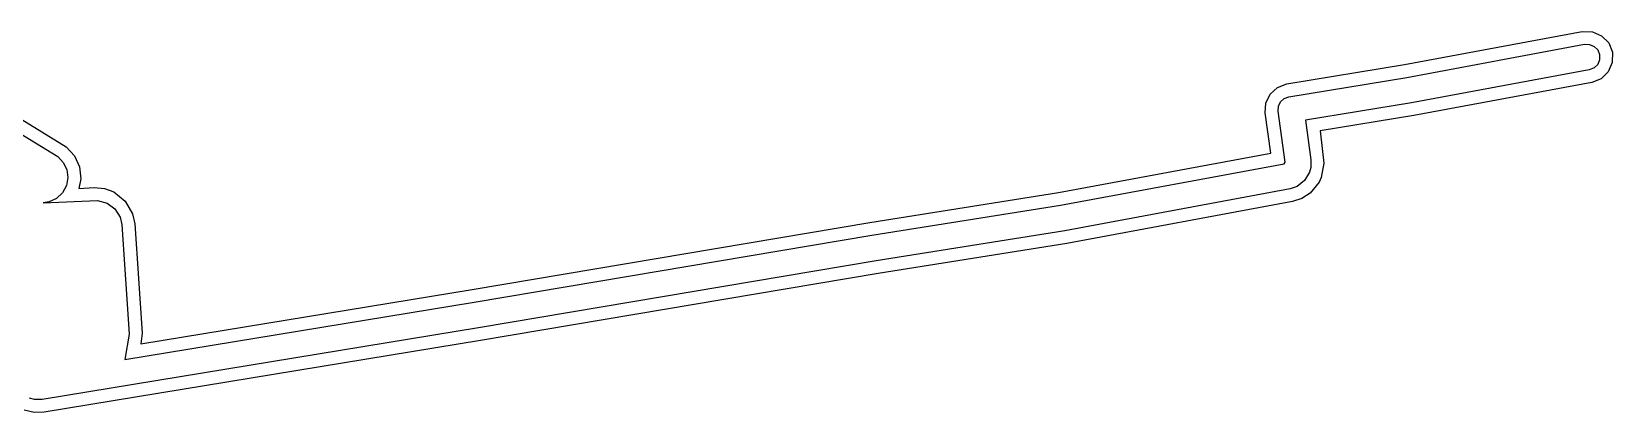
# Model space of a CAD drawing. Header units: metres. Extents: x -3943 to -3664, y 4962 to 6622.
# Drawn here: x -3786.5 to -3664.3, y 6202.9 to 6232.3 of the extents above; entities that cross this region are included whole.
import ezdxf

# ---------------------------------------------------------------- set-up
doc = ezdxf.new("R2010")
doc.units = ezdxf.units.M
doc.layers.add('AI_GREENING_EXCLUSIONS', color=1, linetype='Continuous')

msp = doc.modelspace()

# ---------------------------------------------------------------- linework, layer by layer
at = {"layer": 'AI_GREENING_EXCLUSIONS'}
for points in [[(-3793.23, 6229.21), (-3783.79, 6223.42), (-3783.15, 6222.72), (-3782.77, 6221.87), (-3782.67, 6220.94), (-3782.81, 6220.21), (-3781.62, 6220.27), (-3780.84, 6220.19), (-3780.12, 6219.93), (-3779.23, 6219.23), (-3778.66, 6218.24), (-3778.49, 6217.47), (-3777.93, 6209.02), (-3778.01, 6208.18), (-3752.42, 6212.38), (-3721.67, 6217.57), (-3707.1, 6219.89), (-3690.68, 6222.94), (-3691.1, 6226.04), (-3691.06, 6226.8), (-3690.73, 6227.5), (-3690.16, 6228.02), (-3689.44, 6228.28), (-3680.33, 6229.78), (-3666.6, 6232.33), (-3665.82, 6232.32), (-3665.11, 6232.01), (-3664.56, 6231.45), (-3664.27, 6230.73), (-3664.28, 6229.95), (-3664.59, 6229.23), (-3665.15, 6228.69), (-3665.87, 6228.4), (-3679.62, 6225.84), (-3686.87, 6224.65), (-3686.57, 6222.16), (-3686.78, 6221.04), (-3686.94, 6220.7), (-3687.64, 6219.84), (-3688.28, 6219.43), (-3689.01, 6219.19), (-3706.45, 6215.94), (-3721.02, 6213.62), (-3751.76, 6208.44), (-3785.49, 6202.9), (-3786.28, 6202.89), (-3787.04, 6203.07)], [(-3793.77, 6228.37), (-3784.45, 6222.67), (-3784.02, 6222.22), (-3783.75, 6221.66), (-3783.67, 6221.04), (-3783.78, 6220.42), (-3784.09, 6219.86), (-3784.54, 6219.44), (-3785.1, 6219.17), (-3785.57, 6219.09), (-3781.38, 6219.26), (-3780.63, 6219.07), (-3780.03, 6218.62), (-3779.63, 6217.98), (-3779.49, 6217.41), (-3778.92, 6208.95), (-3779.25, 6206.97), (-3752.25, 6211.4), (-3721.51, 6216.58), (-3706.93, 6218.9), (-3689.65, 6222.12), (-3689.57, 6222.23), (-3690.11, 6226.17), (-3690.09, 6226.56), (-3689.92, 6226.9), (-3689.64, 6227.16), (-3689.28, 6227.3), (-3680.16, 6228.79), (-3666.42, 6231.35), (-3666.03, 6231.34), (-3665.67, 6231.19), (-3665.4, 6230.91), (-3665.26, 6230.55), (-3665.26, 6230.16), (-3665.41, 6229.8), (-3665.69, 6229.53), (-3666.06, 6229.38), (-3679.8, 6226.83), (-3688, 6225.48), (-3687.58, 6222.41), (-3687.59, 6221.83), (-3687.68, 6221.46), (-3688.06, 6220.82), (-3688.65, 6220.36), (-3689.19, 6220.17), (-3706.61, 6216.93), (-3721.18, 6214.61), (-3751.93, 6209.42), (-3785.65, 6203.89), (-3786.25, 6203.89), (-3786.63, 6203.98)]]:
    msp.add_lwpolyline(points, dxfattribs=at)

doc.saveas('drawing.dxf')
